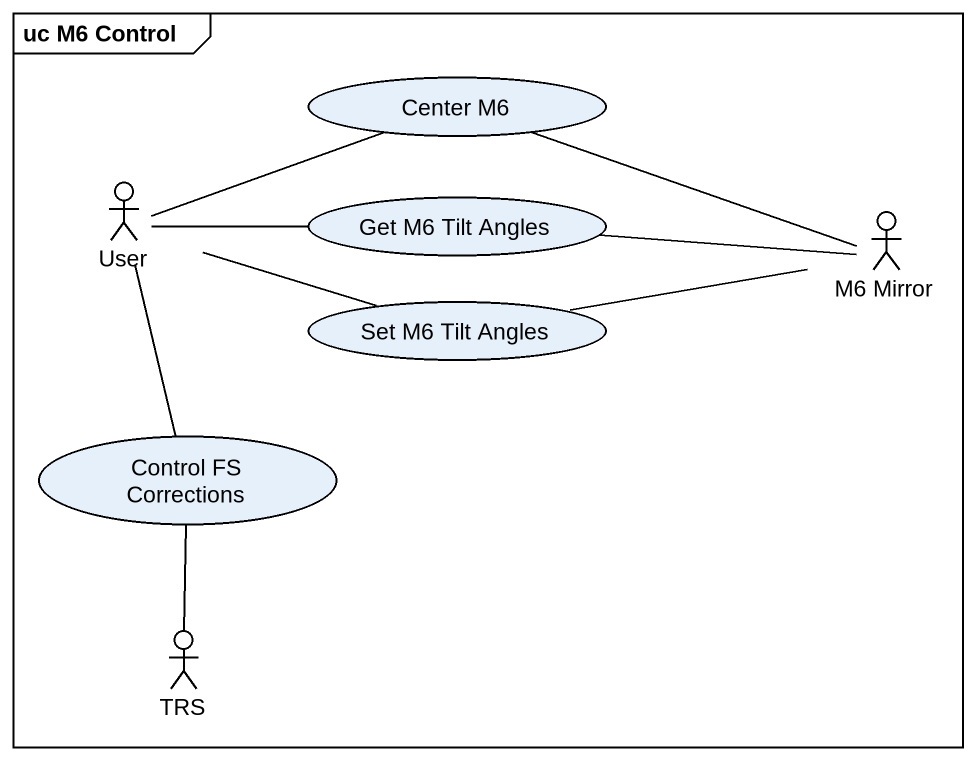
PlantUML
@startuml
mainframe uc M6 Control
usecase "Center M6" as Center_M6
actor User
usecase "Get M6 Tilt Angles" as Get_M6_Tilt_Angles
actor "M6 Mirror" as M6_Mirror
usecase "Set M6 Tilt Angles" as Set_M6_Tilt_Angles
usecase "Control FS Corrections" as Control_FS_Corrections
actor TRS
Center_M6 -right- M6_Mirror
User -right- Center_M6
User -right- Get_M6_Tilt_Angles
User -right- Set_M6_Tilt_Angles
User -- Control_FS_Corrections
Get_M6_Tilt_Angles -right- M6_Mirror
Set_M6_Tilt_Angles -right- M6_Mirror
Control_FS_Corrections -- TRS
@enduml
